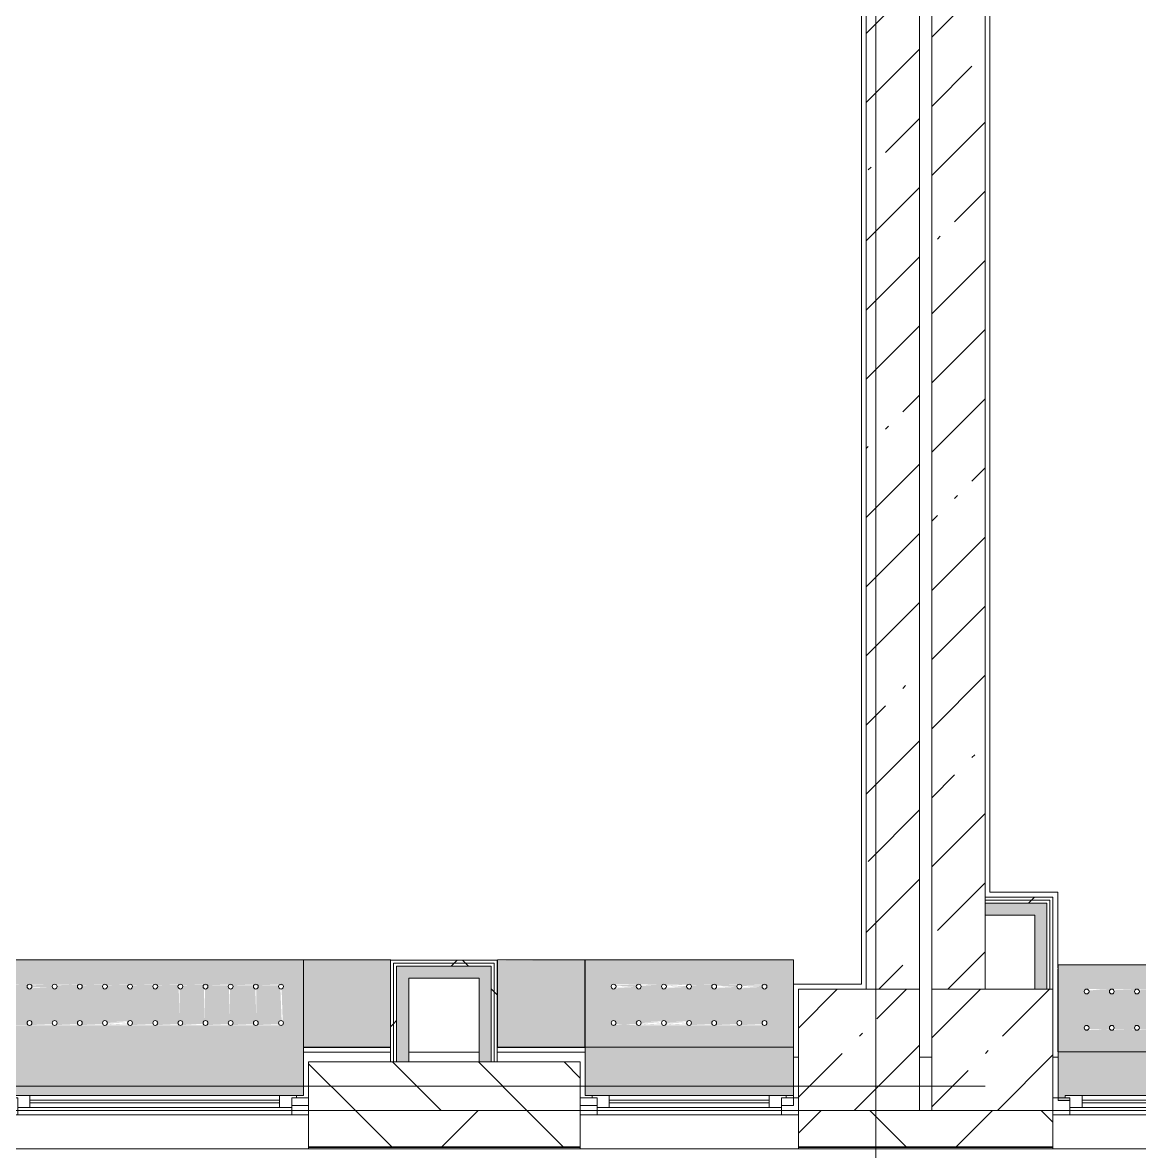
# Model space of a CAD drawing. Header units: millimetres. Extents: x 54725 to 263872, y -8553 to 29614.
# Drawn here: x 171652 to 176258, y -269 to 4386 of the extents above; entities that cross this region are included whole.
import ezdxf

# ---------------------------------------------------------------- set-up
doc = ezdxf.new("R2010")
doc.units = ezdxf.units.MM
for name, color, linetype, lineweight, true_color in [('A-FLOR-1', 7, 'Continuous', 5, 0xaaaaaa), ('I-WALL-1', 7, 'Continuous', 5, 0xe7e7e7), ('I-WALL-2', 7, 'Continuous', 9, 0xe7e7e7), ('Знаки-3', 7, 'Continuous', 5, 0xd7cfbf)]:
    doc.layers.add(name, color=color, linetype=linetype, lineweight=lineweight, true_color=true_color)
for name, color, linetype, lineweight in [('A-GLAZ-2', 7, 'Continuous', 5), ('A-WALL', 7, 'Continuous', 9), ('A-WALL-4', 7, 'Continuous', 5), ('I-WALL-3', 7, 'Continuous', 5), ('S-COLS', 7, 'Continuous', 5), ('Знаки', 7, 'Continuous', 5), ('Оси', 7, 'Continuous', 9)]:
    doc.layers.add(name, color=color, linetype=linetype, lineweight=lineweight)
pattern_1 = [(45, (136861.56, 0), (-285.123, 285.123), []), (45, (137146.7, 0), (-285.123, 285.123), [504.031, -100.806, 16.764, -84.042])]
pattern_2 = [(45, (136861.56, 0), (-530.33, 530.33), []), (135, (136861.56, 0), (-530.33, -530.33), [])]

# ---------------------------------------------------------------- blocks, each defined once
blk = doc.blocks.new('BSC_Колонна _Прямоугольная - 500х500-V114-Общий план 1 этажа с размещением фрагментов 1_10-1_12')
at = {"layer": 'S-COLS'}
h = blk.add_hatch(dxfattribs=at)
h.set_pattern_fill('FP_71', color=256, style=0, pattern_type=2)
h.set_pattern_definition([(45, (-38790, -150), (-285.123, 285.123), []), (45, (-38504.88, -150), (-285.123, 285.123), [504.031, -100.806, 16.764, -84.042])])
h.paths.add_polyline_path([(250, -250), (250, 250), (-250, 250), (-250, -250), (124.3, -250)])
for p, q in [((250, 250), (-250, 250)), ((-250, 250), (-250, -250)), ((250, -250), (250, 250)), ((-250, -250), (250, -250))]:
    blk.add_line(p, q, dxfattribs=at)
blk = doc.blocks.new('120_Окно_СКБ_1Ст - 120_Окно_СКБ_1Ст 900х2500_h_-20664874-Общий план 1 этажа с размещением фрагментов 1_10-1_12')
at = {"layer": 'A-GLAZ-2'}
for p, q in [((-450, -127), (-450, -57)), ((-450, -57), (-380, -57)), ((450, -57), (-450, -57)), ((-380, -57), (-380, -127)), ((380, -87), (-380, -87)), ((-380, -87), (-380, -127)), ((-330, -137), (-330, -87)), ((330, -137), (330, -87)), ((380, -127), (380, -57)), ((380, -57), (450, -57)), ((380, -127), (380, -87)), ((450, -57), (450, -127)), ((-380, -127), (-450, -127)), ((-450, -127), (-431, -127)), ((-380, -127), (-400, -127)), ((-400, -127), (-400, -137)), ((-400, -137), (400, -137)), ((400, -137), (-400, -137)), ((-330, -107), (330, -107)), ((330, -117), (-330, -117)), ((450, -127), (380, -127)), ((400, -127), (380, -127)), ((400, -137), (400, -127)), ((429, -127), (450, -127))]:
    blk.add_line(p, q, dxfattribs=at)
blk = doc.blocks.new('120_Окно_СКБ_2Ст - 120_Окно_СКБ_2Ст 2100х2500 _мал створка справа_-V157-Общий план 1 этажа с размещением фрагментов 1_10-1_12')
at = {"layer": 'A-GLAZ-2'}
for p, q in [((-1050, -127), (-1050, -57)), ((-1050, -57), (-980, -57)), ((1050, -57), (-1050, -57)), ((-980, -57), (-980, -127)), ((150, -87), (-980, -87)), ((-980, -87), (-980, -127)), ((-930, -137), (-930, -87)), ((100, -137), (100, -87)), ((150, -127), (150, -57)), ((150, -57), (220, -57)), ((150, -127), (150, -87)), ((220, -57), (220, -127)), ((980, -87), (220, -87)), ((220, -87), (220, -127)), ((270, -137), (270, -87)), ((930, -137), (930, -87)), ((980, -127), (980, -57)), ((980, -57), (1050, -57)), ((980, -127), (980, -87)), ((1050, -57), (1050, -127)), ((-980, -127), (-1050, -127)), ((-1050, -127), (-1000, -127)), ((-980, -127), (-1000, -127)), ((-1000, -127), (-1000, -137)), ((-1000, -137), (170, -137)), ((170, -137), (-1000, -137)), ((-930, -107), (100, -107)), ((100, -117), (-930, -117)), ((220, -127), (150, -127)), ((170, -127), (150, -127)), ((170, -127), (200, -127)), ((170, -137), (170, -127)), ((220, -127), (200, -127)), ((200, -127), (200, -137)), ((200, -137), (1000, -137)), ((1000, -137), (200, -137)), ((270, -107), (930, -107)), ((930, -117), (270, -117)), ((1050, -127), (980, -127)), ((1000, -127), (980, -127)), ((1000, -127), (1050, -127)), ((1000, -137), (1000, -127))]:
    blk.add_line(p, q, dxfattribs=at)
blk = doc.blocks.new('BSC_Колонна _Прямоугольная - 500х500-V187-Общий план 1 этажа с размещением фрагментов 1_10-1_12')
at = {"layer": 'S-COLS'}
h = blk.add_hatch(dxfattribs=at)
h.set_pattern_fill('FP_135', color=256, style=0, pattern_type=2)
h.set_pattern_definition([(45, (-38240, -150), (-285.123, 285.123), []), (45, (-37954.88, -150), (-285.123, 285.123), [504.031, -100.806, 16.764, -84.042])])
h.paths.add_polyline_path([(149.9, -250), (250, -250), (250, 250), (-250, 250), (-250, -250)])
for p, q in [((250, 250), (-250, 250)), ((-250, 250), (-250, -250)), ((250, -250), (250, 250)), ((-250, -250), (250, -250))]:
    blk.add_line(p, q, dxfattribs=at)
blk = doc.blocks.new('120_Окно_СКБ_1Ст - 120_Окно_СКБ_1Ст 900х2500_h_-V214-Общий план 1 этажа с размещением фрагментов 1_10-1_12')
at = {"layer": 'A-GLAZ-2'}
for p, q in [((-450, -127), (-450, -57)), ((-450, -57), (-380, -57)), ((450, -57), (-450, -57)), ((-380, -57), (-380, -127)), ((380, -87), (-380, -87)), ((-380, -87), (-380, -127)), ((-330, -137), (-330, -87)), ((330, -137), (330, -87)), ((380, -127), (380, -57)), ((380, -57), (450, -57)), ((380, -127), (380, -87)), ((450, -57), (450, -127)), ((-380, -127), (-450, -127)), ((-450, -127), (-400, -127)), ((-380, -127), (-400, -127)), ((-400, -127), (-400, -137)), ((-400, -137), (400, -137)), ((400, -137), (-400, -137)), ((-330, -107), (330, -107)), ((330, -117), (-330, -117)), ((450, -127), (380, -127)), ((400, -127), (380, -127)), ((400, -127), (450, -127)), ((400, -137), (400, -127))]:
    blk.add_line(p, q, dxfattribs=at)
blk = doc.blocks.new('Зашивка радиатора_ с перфорацией М1 - Зашивка радиатора_ с перфорацией М1-V260-Общий план 1 этажа с размещением фрагментов 1_10-1_12')
at = {"layer": 'Знаки-3'}
blk.add_hatch(color=256, dxfattribs=at).paths.add_polyline_path([(-430, 380), (-429.8, 180), (430, 181), (430, 380), (381, 380), (381, 369), (401, 369), (401, 359), (-399, 359), (-399, 369), (-379, 369), (-379, 380), (-399, 380)])
h = blk.add_hatch(color=256, dxfattribs=at)
h.paths.add_polyline_path([(430.2, 180), (-429.8, 179.5), (-429.8, -179.7), (-429.8, -179.9), (430.2, -179.9), (430.2, 155.5)])
h.paths.add_polyline_path([(430, 179.8), (430, 179.8), (399.2, 151.3)])
h.paths.add_polyline_path([(-310.3, 90.4), (-307.7, 90), (320.9, 85.4), (320.9, 75.4), (312.2, 70.4), (303.6, 75.4), (303.8, 85.7), (302.2, 89), (217.2, 85.4), (217.2, 75.4), (208.5, 70.4), (199.8, 75.4), (199.8, 85.4), (198.5, 89), (113.4, 85.4), (113.4, 75.4), (104.7, 70.4), (96.1, 75.4), (96.1, 85.4), (94.7, 89), (9.7, 85.4), (9.7, 75.4), (1, 70.4), (-7.7, 75.4), (-7.7, 85.4), (-8.7, 89), (-94.1, 85.4), (-94.1, 75.4), (-102.8, 70.4), (-111.4, 75.4), (-111.4, 85.4), (-112.4, 89), (-197.8, 85.4), (-197.8, 75.4), (-206.9, 70.4), (-215.2, 75.4), (-215.2, 85.4), (-216.2, 89), (-301.6, 85.4), (-301.6, 75.4), (-310.3, 70.4), (-318.9, 75.4), (-318.9, 85.4), (-312.8, 90)])
h.paths.add_polyline_path([(-300.6, -67.1), (-300.6, -72.2), (-216.2, -67.1)])
h.paths.add_polyline_path([(102.2, -60), (111.8, -62.6), (114.4, -72.2), (114.4, -78.3), (199.8, -74.6), (199.8, -64.6), (208.5, -59.6), (217.2, -64.6), (217.2, -74.6), (218.2, -78.3), (303.3, -74), (303.6, -64.6), (312.2, -59.6), (320.9, -64.6), (320.9, -74.6), (312.2, -79.6), (309.7, -79.3), (-318.9, -74.6), (-318.9, -64.6), (-310.3, -59.6), (-301.6, -64.6), (-300.6, -67.1), (-213.6, -62.6), (-203.9, -60), (-196.8, -67.1), (-199.4, -76.7), (-196.5, -78.3), (-111.4, -74.6), (-111.4, -64.6), (-102.8, -59.6), (-94.1, -64.6), (-94.1, -74.6), (-92.8, -78.3), (-7.7, -74.6), (-7.7, -64.6), (1, -59.6), (9.7, -64.6), (9.7, -74.6), (10.7, -78.3), (96.1, -74.6), (96.1, -64.6), (99.7, -61)])
h.paths.add_polyline_path([(-300.6, -72.2), (-300.3, -78.3), (-215.2, -74.6), (-216.2, -72.2), (-300.3, -72.2)])
at = {"layer": 'Знаки'}
for p, q in [((-379, 380), (-430, 380)), ((-430, 380), (-430, 180)), ((430, 380), (381, 380)), ((430, 180), (430, 380)), ((-430, 180), (430, 180)), ((430.2, 180), (-430, 180)), ((-430, 180), (-430, -179.9)), ((430.2, -179.9), (430.2, 180)), ((-430, -179.9), (430.2, -179.9))]:
    blk.add_line(p, q, dxfattribs=at)
for centre, start, end in [((-310.3, 80.4), 180, 0), ((-310.3, 80.4), 0, 180), ((-206.5, 80.4), 0, 180), ((-206.5, 80.4), 180, 360), ((-102.8, 80.4), 0, 180), ((-102.8, 80.4), 180, 0), ((1, 80.4), 0, 180), ((1, 80.4), 180, 0), ((104.7, 80.4), 0, 180), ((104.7, 80.4), 180, 360), ((208.5, 80.4), 0, 180), ((208.5, 80.4), 180, 0), ((312.2, 80.4), 0, 180), ((312.2, 80.4), 180, 0), ((-310.3, -69.6), 0, 180), ((-310.3, -69.6), 180, 0), ((-206.5, -69.6), 0, 180), ((-206.5, -69.6), 180, 0), ((-102.8, -69.6), 0, 180), ((-102.8, -69.6), 180, 0), ((1, -69.6), 0, 180), ((1, -69.6), 180, 0), ((104.7, -69.6), 0, 180), ((104.7, -69.6), 180, 0), ((208.5, -69.6), 0, 180), ((208.5, -69.6), 180, 0), ((312.2, -69.6), 0, 180), ((312.2, -69.6), 180, 0)]:
    blk.add_arc(centre, 10, start, end, dxfattribs=at)
blk = doc.blocks.new('Зашивка радиатора_ с перфорацией М5 - Зашивка радиатора_ с перфорацией М5-V264-Общий план 1 этажа с размещением фрагментов 1_10-1_12')
at = {"layer": 'Знаки-3'}
h = blk.add_hatch(color=256, dxfattribs=at)
h.paths.add_polyline_path([(888.4, 380), (888.4, 379.1), (-310, 380), (-310, -179.9), (1747.4, -176.7), (1750, 380), (918.4, 380)])
h.paths.add_polyline_path([(1338.7, 90.4), (1341.3, 90), (1658.7, 85.4), (1658.7, 75.4), (1652.6, 70.7), (1657.1, -62.6), (1659.7, -72.2), (1652.6, -79.3), (1647.4, -79.3), (-226.2, -74.6), (-226.2, -64.6), (-220.1, -59.6), (-224.6, 73.3), (-227.2, 82.9), (-220.1, 90), (-214.9, 90), (1333.5, 90.4)])
h.paths.add_polyline_path([(499.1, 77.8), (499.1, 82.9), (414.7, 77.8)])
h.paths.add_polyline_path([(-116.3, 70.7), (-123.4, 77.8), (-120.8, 87.4), (-123.8, 89), (-208.8, 85.4), (-209.7, 74.2), (-217.5, 70.4), (-220.1, 70.7), (-214.9, -60), (-207.6, -68.9), (-210.4, -76.7), (-207.5, -78.3), (-122.4, -74.6), (-122.4, -64.6), (-116.3, -59.6)])
h.paths.add_polyline_path([(-7.4, 70.7), (-17.1, 73.3), (-19.7, 82.9), (-20, 89), (-105.1, 85.4), (-105.1, 75.4), (-113.8, 70.4), (-116.3, 70.7), (-111.2, -60), (-104.1, -67.1), (-108.4, -78.1), (-103.6, -78.3), (-18.7, -74.6), (-18.7, -64.6), (-10, -59.6), (-7.4, -60)])
h.paths.add_polyline_path([(96.3, 70.7), (86.7, 73.3), (84.1, 82.9), (83.7, 89), (-1.3, 85.4), (-1.3, 75.4), (-7.4, 70.4), (-2.9, -62.6), (-0.3, -72.2), (0, -78.3), (85.1, -74.6), (85.1, -64.6), (93.7, -59.6), (96.3, -60)])
h.paths.add_polyline_path([(200.1, 70.7), (190.4, 73.3), (187.8, 82.9), (187.5, 89), (103.1, 83.6), (102.4, 75.4), (96.3, 70.4), (100.8, -62.6), (103.4, -72.2), (103.7, -78.3), (188.8, -74.6), (189.8, -63.3), (197.5, -59.6), (200.1, -60)])
h.paths.add_polyline_path([(725.9, -67.1), (723.3, -76.7), (730, -78.3), (811.3, -74.6), (810.3, -67.1)])
h.paths.add_polyline_path([(933.4, -67.1), (933.4, -72.2), (1017.8, -67.1)])
h.paths.add_polyline_path([(1037.2, -67.1), (1037.2, -72.2), (1121.6, -67.1)])
h.paths.add_polyline_path([(1348.4, -67.1), (1348.4, -72.2), (1432.8, -67.1)])
h.paths.add_polyline_path([(1647.4, -60), (1652.6, -60), (1647.4, 70.7)])
h.paths.add_polyline_path([(1640.3, 77.8), (1640.3, 82.9), (1555.9, 77.8)])
h.paths.add_polyline_path([(1543.7, -60), (1553.3, -62.6), (1555.9, -72.2), (1555.9, -78.3), (1641.3, -74.6), (1641.3, -64.6), (1647.4, -60), (1641.9, 74.6), (1640, 77.8), (1553.3, 73.3), (1543.7, 70.7)])
h.paths.add_polyline_path([(1439.9, -60), (1449.6, -62.6), (1452.2, -72.2), (1452.2, -78.3), (1537.6, -74.6), (1537.6, -64.6), (1543.7, -60), (1539.2, 73.3), (1536.6, 82.9), (1536.6, 89), (1451.2, 85.4), (1451.2, 75.4), (1442.5, 70.4), (1439.9, 70.7)])
h.paths.add_polyline_path([(1336.2, -60), (1345.8, -62.6), (1348.7, -67), (1435.4, -62.6), (1439.9, -60), (1435.4, 73.3), (1433.2, 83.7), (1432.8, 89), (1347.4, 85.4), (1347.4, 75.4), (1338.7, 70.4), (1336.2, 70.7)])
h.paths.add_polyline_path([(1121.6, 77.8), (1121.6, 82.9), (1037.2, 77.8)])
h.paths.add_polyline_path([(825.3, 89), (828.7, 85.4), (828.7, 75.4), (820, 70.4), (811.3, 75.4), (811.3, 85.4), (810.3, 89), (724.9, 85.4), (724.9, 75.4), (716.2, 70.4), (707.6, 75.4), (707.6, 85.4), (706.2, 89), (621.2, 85.4), (621.2, 75.4), (612.5, 70.4), (603.8, 75.4), (603.8, 85.4), (602.5, 89), (517.4, 85.4), (517.4, 75.4), (508.7, 70.4), (500.1, 75.4), (499.1, 77.8), (412.1, 73.3), (402.4, 70.7), (395.3, 77.8), (399.7, 88.8), (394.9, 89), (309.9, 85.4), (309.9, 75.4), (301.2, 70.4), (292.6, 75.4), (292.6, 85.4), (291.2, 89), (206.2, 85.4), (206.2, 75.4), (200.1, 70.4), (204.6, -62.6), (207.2, -72.2), (207.5, -78.3), (292.6, -74.6), (292.6, -64.6), (301.2, -59.6), (309.9, -64.6), (309.9, -74.6), (311.2, -78.3), (396.3, -74.6), (396.3, -64.6), (405, -59.6), (413.7, -64.6), (413.7, -74.6), (415, -78.3), (500.1, -74.6), (500.1, -64.6), (508.7, -59.6), (517.4, -64.6), (517.4, -74.6), (518.7, -78.3), (603.8, -74.6), (603.8, -64.6), (612.5, -59.6), (621.2, -64.6), (621.2, -74.6), (622.5, -78.3), (707.6, -74.6), (707.6, -64.6), (716.2, -59.6), (724.9, -64.6), (726.2, -67), (812.9, -62.6), (822.6, -60), (829.9, -68.5), (827.1, -76.7), (829.7, -78.3), (915.1, -74.6), (915.1, -64.6), (923.7, -59.6), (932.4, -64.6), (933.7, -67), (1020.4, -62.6), (1030.1, -60), (1037.5, -67), (1124.2, -62.6), (1133.8, -60), (1140.9, -67.1), (1138.3, -76.7), (1140.9, -78.3), (1226.3, -74.6), (1226.3, -64.6), (1235, -59.6), (1243.7, -64.6), (1243.7, -74.6), (1244.7, -78.3), (1330.1, -74.6), (1330.1, -64.6), (1336.2, -60), (1331.7, 73.3), (1329.4, 83.8), (1329.1, 89), (1243.7, 85.4), (1243.7, 75.4), (1235, 70.4), (1226.1, 75.9), (1226.3, 85.4), (1225.3, 89), (1139.9, 85.4), (1139.9, 75.4), (1131.2, 70.4), (1122.6, 75.4), (1121.2, 77.8), (1034.6, 73.3), (1024.9, 70.7), (1017.8, 77.8), (1020.7, 87.6), (1017.8, 89), (932.4, 85.4), (932.4, 75.4), (923.7, 70.4), (915.1, 75.4), (915.1, 85.4), (914.1, 89), (827.1, 89)])
h.paths.add_polyline_path([(503.7, 89), (413.7, 85.4), (414.7, 82.9), (501.7, 87.4), (503.4, 88.8)])
h.paths.add_polyline_path([(1551.2, 89), (1556.2, 83), (1642.9, 87.4), (1640.3, 89), (1551.6, 89)])
h.paths.add_polyline_path([(1032.8, 89), (1036.2, 85.4), (1037.5, 83), (1124.2, 87.4), (1121.6, 89), (1034.6, 89)])
h.paths.add_polyline_path([(1121.6, -72.2), (1037.2, -78.3), (1122.6, -74.6)])
h.paths.add_polyline_path([(1432.8, -72.2), (1348.4, -78.3), (1433.8, -74.6)])
h.paths.add_polyline_path([(1017.8, -72.2), (933.4, -78.3), (1018.8, -74.6)])
at = {"layer": 'Знаки'}
for p, q in [((-281.6, 380), (-310, 380)), ((-310, 380), (-310, -179.9)), ((918.4, 380), (888.4, 380)), ((1750, 380), (1718.4, 380)), ((1750, -179.9), (1750, 380)), ((-310, -179.9), (1750, -179.9))]:
    blk.add_line(p, q, dxfattribs=at)
for centre, start, end in [((-217.5, 80.4), 0, 180), ((-217.5, 80.4), 180, 0), ((-113.8, 80.4), 0, 180), ((-113.8, 80.4), 180, 0), ((-10, 80.4), 0, 180), ((-10, 80.4), 180, 360), ((93.7, 80.4), 0, 180), ((93.7, 80.4), 180, 0), ((197.5, 80.4), 0, 180), ((197.5, 80.4), 180, 0), ((301.2, 80.4), 0, 180), ((301.2, 80.4), 180, 0), ((405, 80.4), 0, 180), ((405, 80.4), 180, 0), ((508.7, 80.4), 0, 180), ((508.7, 80.4), 180, 0), ((612.5, 80.4), 0, 180), ((612.5, 80.4), 180, 0), ((716.2, 80.4), 0, 180), ((716.2, 80.4), 180, 0), ((820, 80.4), 0, 180), ((820, 80.4), 180, 0), ((923.7, 80.4), 0, 180), ((923.7, 80.4), 180, 360), ((1027.5, 80.4), 0, 180), ((1027.5, 80.4), 180, 0), ((1131.2, 80.4), 0, 180), ((1131.2, 80.4), 180, 360), ((1235, 80.4), 0, 180), ((1235, 80.4), 180, 0), ((1338.7, 80.4), 0, 180), ((1338.7, 80.4), 180, 0), ((1442.5, 80.4), 0, 180), ((1442.5, 80.4), 180, 360), ((1546.2, 80.4), 0, 180), ((1546.2, 80.4), 180, 0), ((1650, 80.4), 0, 180), ((1650, 80.4), 180, 360), ((-217.5, -69.6), 0, 180), ((-217.5, -69.6), 180, 0), ((-113.8, -69.6), 0, 180), ((-113.8, -69.6), 180, 0), ((-10, -69.6), 0, 180), ((-10, -69.6), 180, 0), ((93.7, -69.6), 0, 180), ((93.7, -69.6), 180, 0), ((197.5, -69.6), 0, 180), ((197.5, -69.6), 180, 0), ((301.2, -69.6), 0, 180), ((301.2, -69.6), 180, 0), ((405, -69.6), 0, 180), ((405, -69.6), 180, 0), ((508.7, -69.6), 0, 180), ((508.7, -69.6), 180, 0), ((612.5, -69.6), 0, 180), ((612.5, -69.6), 180, 0), ((716.2, -69.6), 0, 180), ((716.2, -69.6), 180, 0), ((820, -69.6), 0, 180), ((820, -69.6), 180, 0), ((923.7, -69.6), 0, 180), ((923.7, -69.6), 180, 0), ((1027.5, -69.6), 0, 180), ((1027.5, -69.6), 180, 0), ((1131.2, -69.6), 0, 180), ((1131.2, -69.6), 180, 0), ((1235, -69.6), 0, 180), ((1235, -69.6), 180, 0), ((1338.7, -69.6), 0, 180), ((1338.7, -69.6), 180, 0), ((1442.5, -69.6), 0, 180), ((1442.5, -69.6), 180, 0), ((1546.2, -69.6), 0, 180), ((1546.2, -69.6), 180, 0), ((1650, -69.6), 0, 180), ((1650, -69.6), 180, 0)]:
    blk.add_arc(centre, 10, start, end, dxfattribs=at)
blk = doc.blocks.new('Зашивка без перфорации М3 - М3_4-30974691-Общий план 1 этажа с размещением фрагментов 1_10-1_12')
at = {"layer": 'Знаки-3'}
blk.add_hatch(color=256, dxfattribs=at).paths.add_polyline_path([(-69.8, 180), (-429, 180), (-429, -179.9), (-69.8, -179), (-69.8, 90.3)])
at = {"layer": 'Знаки'}
for p, q in [((-69.8, 180), (-429, 180)), ((-69.8, -179.9), (-69.8, 180)), ((-430, -179.9), (-69.8, -179.9))]:
    blk.add_line(p, q, dxfattribs=at)
blk = doc.blocks.new('Зашивка радиатора_ с перфорацией М1 - Зашивка радиатора_ с перфорацией М1-V265-Общий план 1 этажа с размещением фрагментов 1_10-1_12')
at = {"layer": 'Знаки-3'}
blk.add_hatch(color=256, dxfattribs=at).paths.add_polyline_path([(-400, 380), (-430, 379), (-430, 180), (430, 181), (430, 380), (-400, 379)])
h = blk.add_hatch(color=256, dxfattribs=at)
h.paths.add_polyline_path([(430.2, 180), (-430, 180), (-430, -179.9), (430.2, -179.9), (430.2, 104.1)])
h.paths.add_polyline_path([(430, 179.8), (430, 179.8), (333.1, 90.4)])
h.paths.add_polyline_path([(198.8, 77.8), (198.8, 82.9), (114.4, 77.8)])
h.paths.add_polyline_path([(95.1, 77.8), (95.1, 82.9), (10.7, 77.8)])
h.paths.add_polyline_path([(208.5, 90.4), (211.1, 90), (320.9, 85.4), (320.9, 75.4), (312.2, 70.4), (302.9, 77), (303.8, 85.7), (302.2, 89), (217.2, 85.4), (217.2, 75.4), (208.5, 70.4), (199.8, 75.4), (198.8, 77.8), (111.8, 73.3), (102.2, 70.7), (95.1, 77.8), (8.1, 73.3), (-1.6, 70.7), (-8.7, 77.8), (-6.1, 87.4), (-8.7, 89), (-94.1, 85.4), (-94.1, 75.4), (-102.8, 70.4), (-111.4, 75.4), (-111.4, 85.4), (-112.4, 89), (-197.8, 85.4), (-197.8, 75.4), (-206.5, 70.4), (-215.2, 75.4), (-215.2, 85.4), (-216.2, 89), (-301.6, 85.4), (-301.6, 75.4), (-310.3, 70.4), (-318.9, 75.4), (-318.9, 85.4), (-310.3, 90.4), (-307.7, 90), (198.9, 90.4)])
h.paths.add_polyline_path([(99.7, 89), (9.7, 85.4), (10.7, 82.9), (97.7, 87.4), (99.4, 88.8)])
h.paths.add_polyline_path([(203.5, 89), (113.4, 85.4), (114.4, 82.9), (201.4, 87.4), (203.2, 88.8)])
h.paths.add_polyline_path([(-300.6, -72.2), (-300.3, -78.3), (-215.2, -74.6), (-216.2, -72.2), (-300.3, -72.2)])
h.paths.add_polyline_path([(-300.6, -67.1), (-300.6, -72.2), (-216.2, -67.1)])
h.paths.add_polyline_path([(-196.8, -72.2), (-196.5, -78.3), (-111.4, -74.6), (-112.4, -72.2), (-196.5, -72.2)])
h.paths.add_polyline_path([(-196.8, -67.1), (-196.8, -72.2), (-112.4, -67.1)])
h.paths.add_polyline_path([(10.7, -67.1), (10.7, -72.2), (95.1, -67.1)])
h.paths.add_polyline_path([(218.2, -72.2), (218.2, -78.3), (303.6, -74.6), (302.2, -72.2)])
h.paths.add_polyline_path([(218.2, -67.1), (218.2, -72.2), (302.6, -67.1)])
h.paths.add_polyline_path([(309.7, -60), (319.3, -62.6), (321.9, -72.2), (314.8, -79.3), (309.7, -79.3), (-318.9, -74.6), (-318.9, -64.6), (-310.3, -59.6), (-301.6, -64.6), (-300.6, -67.1), (-213.6, -62.6), (-203.9, -60), (-196.8, -67.1), (-109.8, -62.6), (-100.2, -60), (-93.1, -67.1), (-95.7, -76.7), (-92.7, -78.3), (-7.7, -74.6), (-7.7, -64.6), (1, -59.6), (9.7, -64.6), (11, -67), (97.7, -62.6), (107.3, -60), (114.4, -67.1), (111.8, -76.7), (114.4, -78.3), (199.1, -72.8), (199.8, -64.6), (208.5, -59.6), (217.2, -64.6), (218.5, -67), (305.2, -62.6), (307.2, -61)])
h.paths.add_polyline_path([(95.1, -72.2), (10.7, -78.3), (96.1, -74.6)])
at = {"layer": 'Знаки'}
for p, q in [((-400, 380), (-430, 380)), ((-430, 380), (-430, 180)), ((430, 380), (400, 380)), ((430, 180), (430, 380)), ((-430, 180), (430, 180)), ((430.2, 180), (-430, 180)), ((-430, 180), (-430, -179.9)), ((430.2, -179.9), (430.2, 180)), ((-430, -179.9), (430.2, -179.9))]:
    blk.add_line(p, q, dxfattribs=at)
for centre, start, end in [((-310.3, 80.4), 180, 0), ((-310.3, 80.4), 0, 180), ((-206.5, 80.4), 0, 180), ((-206.5, 80.4), 180, 360), ((-102.8, 80.4), 0, 180), ((-102.8, 80.4), 180, 0), ((1, 80.4), 0, 180), ((1, 80.4), 180, 0), ((104.7, 80.4), 0, 180), ((104.7, 80.4), 180, 360), ((208.5, 80.4), 0, 180), ((208.5, 80.4), 180, 0), ((312.2, 80.4), 0, 180), ((312.2, 80.4), 180, 0), ((-310.3, -69.6), 0, 180), ((-310.3, -69.6), 180, 0), ((-206.5, -69.6), 0, 180), ((-206.5, -69.6), 180, 0), ((-102.8, -69.6), 0, 180), ((-102.8, -69.6), 180, 0), ((1, -69.6), 0, 180), ((1, -69.6), 180, 0), ((104.7, -69.6), 0, 180), ((104.7, -69.6), 180, 0), ((208.5, -69.6), 0, 180), ((208.5, -69.6), 180, 0), ((312.2, -69.6), 0, 180), ((312.2, -69.6), 180, 0)]:
    blk.add_arc(centre, 10, start, end, dxfattribs=at)
blk = doc.blocks.new('Зашивка без перфорации М3 - М3_4-V266-Общий план 1 этажа с размещением фрагментов 1_10-1_12')
at = {"layer": 'Знаки-3'}
blk.add_hatch(color=256, dxfattribs=at).paths.add_polyline_path([(-70, 180), (-430, 180), (-430, -179.9), (-69.8, -175.4), (-69.8, 180)])
at = {"layer": 'Знаки'}
for p, q in [((-69.8, 180), (-430, 180)), ((-430, 180), (-430, -179.9)), ((-69.8, -179.9), (-69.8, 180)), ((-430, -179.9), (-69.8, -179.9))]:
    blk.add_line(p, q, dxfattribs=at)
blk = doc.blocks.new('Зашивка_ торцевая панель - Зашивка_ торцевая панель-31043143-Общий план 1 этажа с размещением фрагментов 1_10-1_12')
at = {"layer": 'Знаки-3'}
blk.add_hatch(color=256, dxfattribs=at).paths.add_polyline_path([(-430, -160), (-429.2, -160), (-430, -136.8)])
at = {"layer": 'Знаки'}
blk.add_line((-430, -160), (-430, 180), dxfattribs=at)

msp = doc.modelspace()

# ---------------------------------------------------------------- hatches: boundary and pattern name
at = {"layer": 'A-WALL-4'}
h = msp.add_hatch(dxfattribs=at)
h.set_pattern_fill('FP_62', color=256, style=0, pattern_type=2)
h.set_pattern_definition([(135, (136861.56, 0), (-176.7767, -176.7767), [])])
h.paths.add_polyline_path([(170471.6, -100), (170731.6, -100), (170731.6, 100), (170471.6, 100), (170471.6, -99.8)])
h.paths.add_polyline_path([(172831.6, -100), (173951.6, -100), (173951.6, 100), (172831.6, 100), (172831.6, -80)])
h = msp.add_hatch(dxfattribs=at)
h.set_pattern_fill('FP_84', color=256, style=0, pattern_type=2)
h.set_pattern_definition([(45, (136861.56, 0), (-353.5534, 353.5534), []), (135, (136861.56, 0), (-353.5534, -353.5534), [])])
h.paths.add_polyline_path([(207240, -250), (207521.6, -250), (207521.6, -100), (203921.6, -100), (203921.6, -250), (205142.4, -250)])
h.paths.add_polyline_path([(209141.6, -250), (209141.6, -100), (208421.6, -101.8), (208421.6, -250)])
h.paths.add_polyline_path([(210841.6, -250), (212561.6, -250), (212561.6, -100), (210841.6, -100)])
h.paths.add_polyline_path([(201121.6, -250), (201121.6, -100), (200571.6, -100), (200571.6, -250), (200947.2, -250)])
h.paths.add_polyline_path([(196121.6, -250), (196871.6, -250), (196871.6, -100), (196121.6, -100), (196121.6, -132.4)])
h.paths.add_polyline_path([(198471.6, -250), (198471.6, -100), (197771.6, -100), (197771.6, -250)])
h.paths.add_polyline_path([(194021.6, -250), (194021.6, -100), (193271.6, -100), (193271.6, -250)])
h.paths.add_polyline_path([(203021.6, -250), (203021.6, -100), (202021.6, -100), (202021.6, -250)])
h.paths.add_polyline_path([(186263.9, -250), (186633.1, -250), (186633.1, -100), (185921.6, -100), (185921.6, -250)])
h.paths.add_polyline_path([(185021.6, -250), (185021.6, -100), (184271.6, -100), (184271.6, -250)])
h.paths.add_polyline_path([(190171.6, -250), (190171.6, -100), (188733.1, -100), (188733.1, -250)])
h.paths.add_polyline_path([(181171.6, -250), (181171.6, -100), (179599.1, -100), (179599.1, -250), (179971.1, -250)])
h.paths.add_polyline_path([(170731.6, -250), (170731.6, -100), (169871.6, -100), (169871.6, -250)])
h.paths.add_polyline_path([(176801.6, -250), (177499.1, -250), (177499.1, -100), (176801.6, -100), (176801.6, -180.4)])
h.paths.add_polyline_path([(174851.6, -250), (175901.6, -250), (175901.6, -100), (174851.6, -100), (174851.6, -185.3)])
h.paths.add_polyline_path([(167071.6, -250), (167071.6, -100), (166071.3, -100), (166071.3, -250)])
h.paths.add_polyline_path([(172831.6, -250), (173951.6, -250), (173951.6, -100), (172831.6, -100), (172831.6, -190.3)])
h.paths.add_polyline_path([(164171.6, -250), (165171.3, -250), (165171.3, -100), (164171.6, -100), (164171.6, -211.8)])
h.paths.add_polyline_path([(163271.6, -250), (163271.6, -100), (162296.6, -100), (162296.6, -250), (163190.3, -250)])
h.paths.add_polyline_path([(159496.6, -250), (159496.6, -100), (158471.6, -100), (158471.6, -250), (158995.1, -250)])
h.paths.add_polyline_path([(157571.6, -250), (157571.6, -100), (156221.6, -100), (156221.6, -250), (156897.4, -250)])
h.paths.add_polyline_path([(153371.6, -250), (154121.6, -250), (154121.6, -100), (153371.6, -100), (153371.6, -238.7)])
h.paths.add_polyline_path([(152471.6, -250), (152471.6, -100), (151721.6, -100), (151721.6, -250)])
h.paths.add_polyline_path([(148871.6, -250), (149621.6, -248), (149621.6, -100), (148871.6, -100), (148871.6, -249.9)])
h.paths.add_polyline_path([(136971.6, -250), (140591.6, -250), (140591.6, -100), (136601.6, -100), (136601.6, -250), (136751.6, -250)])
h.paths.add_polyline_path([(143691.6, -250), (145121.3, -250), (145121.3, -100), (143691.6, -100), (143691.6, -115.9)])
h.paths.add_polyline_path([(146021.3, -250), (146771.6, -250), (146771.6, -100), (146021.3, -100), (146021.3, -115.9)])
at = {"layer": 'I-WALL-1'}
for points in [[(173194.2, 100), (173244.2, 100), (173244.2, 495), (173194.2, 495), (173194.2, 120)], [(173584.2, 445), (173584.2, 495), (173244.2, 495), (173244.2, 445), (173534.2, 445)], [(173584.2, 100), (173584.2, 445), (173534.2, 445), (173534.2, 100)]]:
    msp.add_hatch(color=256, dxfattribs=at).paths.add_polyline_path(points)
at = {"layer": 'I-WALL-2'}
for points in [[(175775.9, 705), (175876.6, 705), (175876.6, 755), (175621.6, 755), (175621.6, 705), (175673.3, 705)], [(175826.6, 400), (175876.6, 400), (175876.6, 705), (175826.6, 705), (175826.6, 487.1)]]:
    msp.add_hatch(color=256, dxfattribs=at).paths.add_polyline_path(points)
at = {"layer": 'I-WALL-3'}
h = msp.add_hatch(dxfattribs=at)
h.set_pattern_fill('FP_61', color=256, style=0, pattern_type=2)
h.set_pattern_definition(pattern_1)
h.paths.add_polyline_path([(175351.6, 400), (175351.6, 7400), (175131.6, 7400), (175131.6, 400), (175339.4, 400)])
h = msp.add_hatch(dxfattribs=at)
h.set_pattern_fill('FP_61', color=256, style=0, pattern_type=2)
h.set_pattern_definition(pattern_1)
h.paths.add_polyline_path([(175525, 400), (175621.6, 400), (175621.6, 7400), (175401.6, 7400), (175401.6, 400), (175516.7, 400)])
h = msp.add_hatch(dxfattribs=at)
h.set_pattern_fill('FP_190', color=256, style=0, pattern_type=2)
h.set_pattern_definition(pattern_2)
h.paths.add_polyline_path([(175621.6, 767.5), (175901.6, 767.5), (175901.6, 780), (175621.6, 780)])
h = msp.add_hatch(dxfattribs=at)
h.set_pattern_fill('FP_190', color=256, style=0, pattern_type=2)
h.set_pattern_definition(pattern_2)
h.paths.add_polyline_path([(175621.6, 755), (175889.1, 755), (175889.1, 767.5), (175621.6, 767.5)])
h = msp.add_hatch(dxfattribs=at)
h.set_pattern_fill('FP_190', color=256, style=0, pattern_type=2)
h.set_pattern_definition(pattern_2)
h.paths.add_polyline_path([(173169.2, 100), (173181.7, 100), (173181.7, 520), (173169.2, 519.9), (173169.2, 120)])
h = msp.add_hatch(dxfattribs=at)
h.set_pattern_fill('FP_190', color=256, style=0, pattern_type=2)
h.set_pattern_definition(pattern_2)
h.paths.add_polyline_path([(173181.7, 507.5), (173609.2, 507.5), (173609.2, 520), (173181.7, 520)])
h = msp.add_hatch(dxfattribs=at)
h.set_pattern_fill('FP_190', color=256, style=0, pattern_type=2)
h.set_pattern_definition(pattern_2)
h.paths.add_polyline_path([(173181.7, 100), (173194.2, 100), (173194.2, 507.5), (173181.7, 507.5), (173181.7, 120)])
h = msp.add_hatch(dxfattribs=at)
h.set_pattern_fill('FP_190', color=256, style=0, pattern_type=2)
h.set_pattern_definition(pattern_2)
h.paths.add_polyline_path([(173596.7, 495), (173596.7, 507.5), (173194.2, 507.5), (173194.2, 495), (173584.2, 495)])
h = msp.add_hatch(dxfattribs=at)
h.set_pattern_fill('FP_190', color=256, style=0, pattern_type=2)
h.set_pattern_definition(pattern_2)
h.paths.add_polyline_path([(173596.7, 100), (173596.7, 495), (173584.2, 495), (173584.2, 100)])
h = msp.add_hatch(dxfattribs=at)
h.set_pattern_fill('FP_190', color=256, style=0, pattern_type=2)
h.set_pattern_definition(pattern_2)
h.paths.add_polyline_path([(173609.2, 100), (173609.2, 507.5), (173596.7, 507.5), (173596.7, 100)])

# ---------------------------------------------------------------- linework, layer by layer
at = {"layer": 'A-FLOR-1'}
for p, q in [((175641.6, 7380), (175641.6, 800)), ((175111.6, 420), (175111.6, 7050)), ((175641.6, 800), (175921.6, 800)), ((175921.6, 800), (175921.6, 487.1)), ((174831.6, 420), (175111.6, 420)), ((172810, 160), (173169.2, 160)), ((173610.2, 160), (173971.6, 160)), ((174831.6, 120), (174851.6, 120)), ((175351.6, 120), (175401.6, 120))]:
    msp.add_line(p, q, dxfattribs=at)
at = {"layer": 'A-WALL'}
for p, q in [((175621.6, 780), (175621.6, 705)), ((175621.6, 767.5), (175889.1, 767.5)), ((175621.6, 755), (175876.6, 755)), ((175876.6, 755), (175876.6, 400)), ((175889.1, 767.5), (175889.1, 400)), ((173181.7, 507.5), (173181.7, 100)), ((173596.7, 507.5), (173181.7, 507.5)), ((173194.2, 495), (173194.2, 100)), ((173584.2, 495), (173194.2, 495)), ((173584.2, 100), (173584.2, 495)), ((173596.7, 100), (173596.7, 507.5)), ((173951.6, -100), (172831.6, -100)), ((172831.6, -250), (173951.6, -250)), ((172831.6, -253), (173951.6, -253)), ((174851.6, -250), (175901.6, -250)), ((174851.6, -253), (175901.6, -253))]:
    msp.add_line(p, q, dxfattribs=at)
at = {"layer": 'A-WALL-4'}
for p, q in [((173951.6, 100), (172831.6, 100)), ((172831.6, 100), (172831.6, -258)), ((173951.6, -258), (173951.6, 100)), ((170731.6, -100), (172831.6, -100)), ((173951.6, -100), (174851.6, -100)), ((174851.6, -100), (174851.6, -258)), ((175401.6, -100), (175351.6, -100)), ((175901.6, -258), (175901.6, -100)), ((175901.6, -100), (176801.6, -100)), ((158471.6, -258), (174851.6, -258)), ((185921.6, -258), (174851.6, -258))]:
    msp.add_line(p, q, dxfattribs=at)
at = {"layer": 'I-WALL-3'}
for p, q in [((175351.6, 400), (175351.6, 7400)), ((175401.6, 7400), (175401.6, 400)), ((175621.6, 780), (175621.6, 7400)), ((175131.6, 7070), (175131.6, 400)), ((175901.6, 780), (175621.6, 780)), ((175901.6, 400), (175901.6, 780)), ((175621.6, 400), (175621.6, 705)), ((175621.6, 705), (175826.6, 705)), ((175826.6, 705), (175826.6, 400)), ((173169.2, 520), (173169.2, 100)), ((173609.2, 520), (173169.2, 520)), ((173609.2, 100), (173609.2, 520)), ((173244.2, 100), (173244.2, 445)), ((173244.2, 445), (173534.2, 445)), ((173534.2, 445), (173534.2, 100)), ((172810, 140), (173169.2, 140)), ((173244.2, 140), (173534.2, 140)), ((173609.2, 140), (173971.6, 140)), ((175901.6, 120), (175922.6, 120)), ((174831.6, -80), (174831.6, -39)), ((172831.6, -80), (172761.6, -80)), ((174021.6, -80), (173951.6, -80)), ((174831.6, -80), (174781.6, -80))]:
    msp.add_line(p, q, dxfattribs=at)
at = {"layer": 'Оси'}
for p, q in [((175171.6, -4552.8), (175171.6, 7947.2)), ((163121.6, 0), (175621.6, 0))]:
    msp.add_line(p, q, dxfattribs=at)

# ---------------------------------------------------------------- block references
at = {"layer": 'A-GLAZ-2', "rotation": 180}
for name, p in [('120_Окно_СКБ_2Ст - 120_Окно_СКБ_2Ст 2100х2500 _мал створка справа_-V157-Общий план 1 этажа с размещением фрагментов 1_10-1_12', (171781.6, -175)), ('120_Окно_СКБ_1Ст - 120_Окно_СКБ_1Ст 900х2500_h_-V214-Общий план 1 этажа с размещением фрагментов 1_10-1_12', (174401.6, -175)), ('120_Окно_СКБ_1Ст - 120_Окно_СКБ_1Ст 900х2500_h_-20664874-Общий план 1 этажа с размещением фрагментов 1_10-1_12', (176351.6, -175))]:
    msp.add_blockref(name, p, dxfattribs=at)
at = {"layer": 'S-COLS'}
for name, p in [('BSC_Колонна _Прямоугольная - 500х500-V187-Общий план 1 этажа с размещением фрагментов 1_10-1_12', (175101.6, 150)), ('BSC_Колонна _Прямоугольная - 500х500-V114-Общий план 1 этажа с размещением фрагментов 1_10-1_12', (175651.6, 150))]:
    msp.add_blockref(name, p, dxfattribs=at)
at = {"layer": 'Знаки', "rotation": 180}
for name, p in [('Зашивка радиатора_ с перфорацией М5 - Зашивка радиатора_ с перфорацией М5-V264-Общий план 1 этажа с размещением фрагментов 1_10-1_12', (172500, 341.1)), ('Зашивка без перфорации М3 - М3_4-30974691-Общий план 1 этажа с размещением фрагментов 1_10-1_12', (172740.2, 341)), ('Зашивка без перфорации М3 - М3_4-V266-Общий план 1 этажа с размещением фрагментов 1_10-1_12', (173540.2, 341)), ('Зашивка радиатора_ с перфорацией М1 - Зашивка радиатора_ с перфорацией М1-V265-Общий план 1 этажа с размещением фрагментов 1_10-1_12', (174401.6, 341)), ('Зашивка радиатора_ с перфорацией М1 - Зашивка радиатора_ с перфорацией М1-V260-Общий план 1 этажа с размещением фрагментов 1_10-1_12', (176352.6, 321))]:
    msp.add_blockref(name, p, dxfattribs=at)
at = {"layer": 'Знаки'}
msp.add_blockref('Зашивка_ торцевая панель - Зашивка_ торцевая панель-31043143-Общий план 1 этажа с размещением фрагментов 1_10-1_12', (176351.6, 302.2), dxfattribs=at)

doc.saveas('drawing.dxf')
